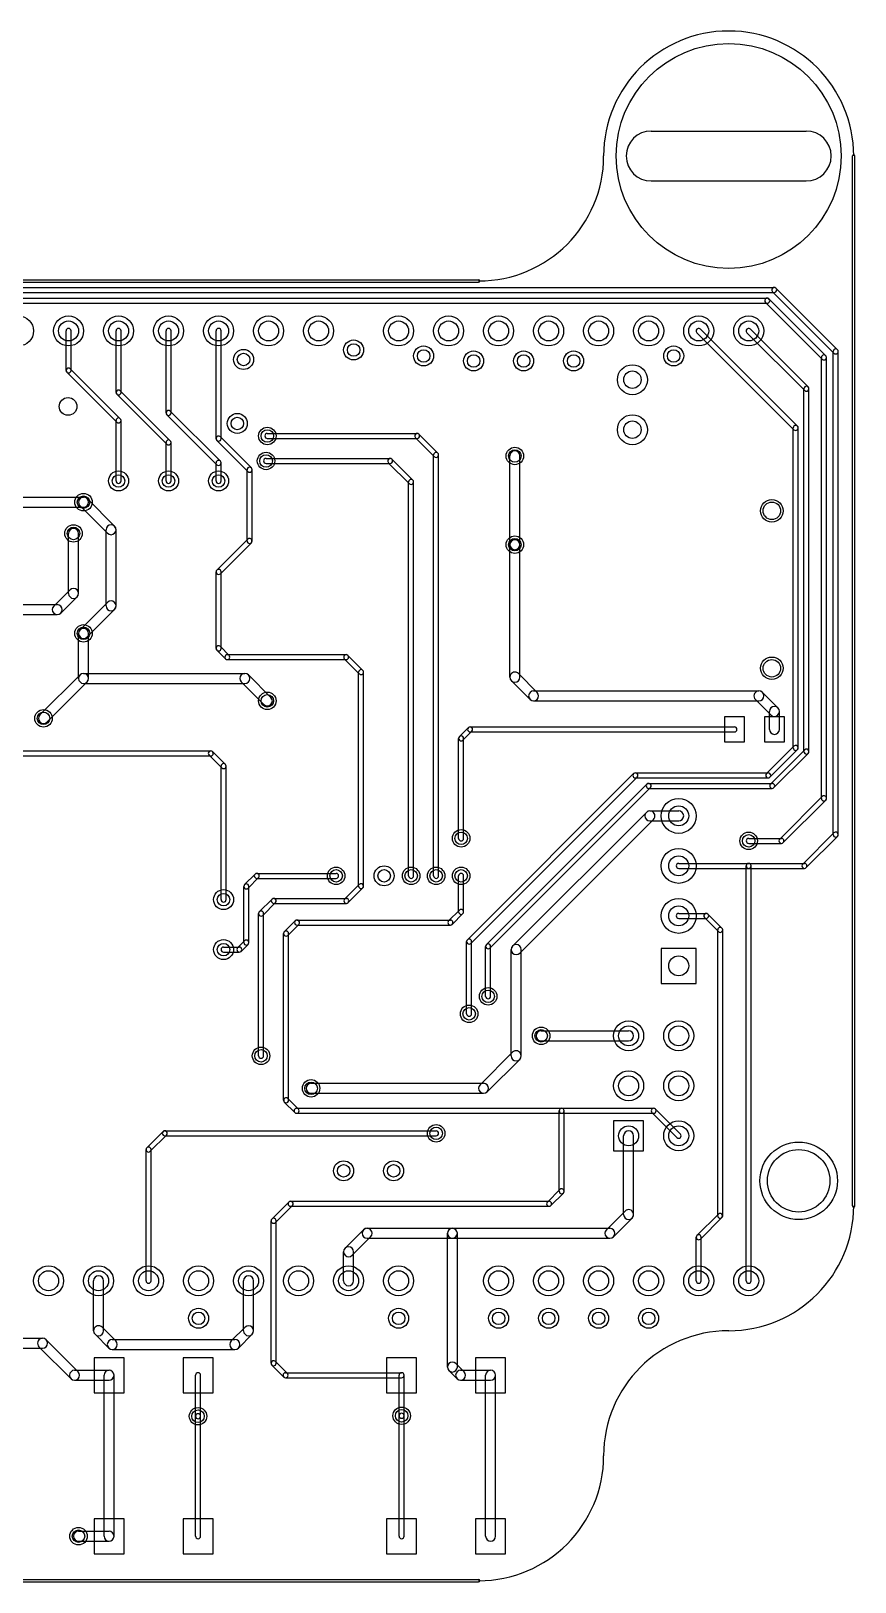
# Model space of a CAD drawing. Extents: x 25 to 127, y -114 to -36.
# Drawn here: x 85.2 to 127.1, y -114.4 to -35.6 of the extents above; entities that cross this region are included whole.
import ezdxf

# ---------------------------------------------------------------- set-up
doc = ezdxf.new("R2010")
doc.units = 0
doc.header["$MEASUREMENT"] = 0
doc.layers.add('BLACK', color=250, linetype='CONTINUOUS')
doc.layers.add('WHITE', color=7, linetype='CONTINUOUS')

msp = doc.modelspace()

# ---------------------------------------------------------------- linework, layer by layer
at = {"layer": 'BLACK'}
for p, q in [((126.937, -95.25), (126.937, -41.91)), ((127.064, -95.25), (127.064, -41.91)), ((69.596, -48.1965), (107.95, -48.1965)), ((69.596, -48.3235), (107.95, -48.3235)), ((79.0448, -48.5902), (122.961, -48.5902)), ((79.0448, -48.8442), (122.961, -48.8442)), ((125.996, -51.9312), (122.872, -48.807)), ((126.175, -51.7516), (123.051, -48.6274)), ((81.0387, -49.1363), (122.606, -49.1363)), ((81.0387, -49.3903), (122.606, -49.3903)), ((125.399, -52.236), (122.516, -49.3531)), ((125.579, -52.0564), (122.696, -49.1735)), ((86.995, -52.8066), (86.995, -50.8)), ((87.249, -52.8066), (87.249, -50.8)), ((89.535, -53.9242), (89.535, -50.8)), ((89.789, -53.9242), (89.789, -50.8)), ((92.075, -54.9656), (92.075, -50.8)), ((92.329, -54.9656), (92.329, -50.8)), ((94.615, -56.2737), (94.615, -50.8)), ((94.869, -56.2737), (94.869, -50.8)), ((123.964, -55.8174), (119.036, -50.8898)), ((124.143, -55.6378), (119.216, -50.7102)), ((124.51, -53.8235), (121.576, -50.8898)), ((124.69, -53.6439), (121.756, -50.7102)), ((125.959, -76.3905), (125.959, -51.8414)), ((126.213, -76.3905), (126.213, -51.8414)), ((89.7518, -55.2568), (87.2118, -52.7168)), ((125.362, -74.549), (125.362, -52.1462)), ((125.616, -74.549), (125.616, -52.1462)), ((89.5722, -55.4364), (87.0322, -52.8964)), ((92.1122, -56.554), (89.5722, -54.014)), ((92.2918, -56.3744), (89.7518, -53.8344)), ((124.473, -72.1741), (124.473, -53.7337)), ((124.727, -72.1741), (124.727, -53.7337)), ((94.6522, -57.5954), (92.1122, -55.0554)), ((94.8318, -57.4158), (92.2918, -54.8758)), ((89.535, -58.42), (89.535, -55.3466)), ((89.789, -58.42), (89.789, -55.3466)), ((123.927, -71.9836), (123.927, -55.7276)), ((124.181, -71.9836), (124.181, -55.7276)), ((92.075, -58.42), (92.075, -56.4642)), ((92.329, -58.42), (92.329, -56.4642)), ((96.227, -57.9383), (94.6522, -56.3635)), ((96.4066, -57.7587), (94.8318, -56.1839)), ((97.2185, -56.007), (104.826, -56.007)), ((97.2185, -56.261), (104.826, -56.261)), ((105.701, -57.189), (104.736, -56.2238)), ((105.881, -57.0094), (104.916, -56.0442)), ((94.615, -58.42), (94.615, -57.5056)), ((94.869, -58.42), (94.869, -57.5056)), ((97.155, -57.277), (103.454, -57.277)), ((104.431, -58.5606), (103.364, -57.4938)), ((104.611, -58.381), (103.544, -57.3142)), ((105.664, -78.486), (105.664, -57.0992)), ((105.918, -78.486), (105.918, -57.0992)), ((109.538, -61.6585), (109.538, -57.15)), ((110.046, -61.6585), (110.046, -57.15)), ((96.1898, -61.468), (96.1898, -57.8485)), ((96.4438, -61.468), (96.4438, -57.8485)), ((97.155, -57.531), (103.454, -57.531)), ((104.394, -78.486), (104.394, -58.4708)), ((104.648, -78.486), (104.648, -58.4708)), ((83.5025, -59.2455), (87.884, -59.2455)), ((83.5025, -59.7535), (87.884, -59.7535)), ((89.1014, -61.0761), (87.7044, -59.6791)), ((89.4606, -60.7169), (88.0636, -59.3199)), ((87.122, -64.135), (87.122, -61.087)), ((87.63, -64.135), (87.63, -61.087)), ((89.027, -64.77), (89.027, -60.8965)), ((89.535, -64.77), (89.535, -60.8965)), ((94.6522, -62.953), (96.227, -61.3782)), ((94.8318, -63.1326), (96.4066, -61.5578)), ((109.538, -68.3895), (109.538, -61.6585)), ((110.046, -68.3895), (110.046, -61.6585)), ((94.615, -66.929), (94.615, -63.0428)), ((94.869, -66.929), (94.869, -63.0428)), ((87.1964, -63.9554), (86.3709, -64.7809)), ((87.5556, -64.3146), (86.7301, -65.1401)), ((89.1014, -64.5904), (87.7044, -65.9874)), ((83.3755, -64.7065), (86.5505, -64.7065)), ((83.3755, -65.2145), (86.5505, -65.2145)), ((89.4606, -64.9496), (88.0636, -66.3466)), ((87.63, -68.453), (87.63, -66.167)), ((88.138, -68.453), (88.138, -66.167)), ((95.2763, -67.2837), (94.8318, -66.8392)), ((95.0967, -67.4633), (94.6522, -67.0188)), ((95.1865, -67.2465), (101.219, -67.2465)), ((95.1865, -67.5005), (101.219, -67.5005)), ((101.891, -68.2253), (101.129, -67.4633)), ((102.071, -68.0457), (101.309, -67.2837)), ((87.7044, -68.2734), (85.6724, -70.3054)), ((87.884, -68.199), (96.0755, -68.199)), ((96.2551, -68.2734), (97.3981, -69.4164)), ((101.854, -79.0067), (101.854, -68.1355)), ((102.108, -79.0067), (102.108, -68.1355)), ((110.924, -69.1624), (109.971, -68.2099)), ((88.0636, -68.6326), (86.0316, -70.6646)), ((87.884, -68.707), (96.0755, -68.707)), ((95.8959, -68.6326), (97.0389, -69.7756)), ((110.564, -69.5216), (109.612, -68.5691)), ((110.744, -69.088), (122.187, -69.088)), ((123.154, -69.9498), (122.366, -69.1624)), ((110.744, -69.596), (122.187, -69.596)), ((122.794, -70.309), (122.007, -69.5216)), ((122.72, -71.0438), (122.72, -70.1294)), ((123.228, -71.0438), (123.228, -70.1294)), ((107.518, -70.9168), (120.942, -70.9168)), ((121.45, -70.4088), (120.434, -70.4088)), ((120.434, -70.4088), (120.434, -71.6788)), ((121.45, -71.6788), (121.45, -70.4088)), ((123.482, -70.4088), (122.466, -70.4088)), ((122.466, -70.4088), (122.466, -71.6788)), ((123.482, -71.6788), (123.482, -70.4088)), ((106.934, -76.581), (106.934, -71.501)), ((107.428, -70.954), (106.971, -71.4112)), ((107.608, -71.1336), (107.151, -71.5908)), ((107.188, -76.581), (107.188, -71.501)), ((107.518, -71.1708), (120.942, -71.1708)), ((120.434, -71.6788), (121.45, -71.6788)), ((122.466, -71.6788), (123.482, -71.6788)), ((81.026, -72.136), (94.3483, -72.136)), ((81.026, -72.39), (94.3483, -72.39)), ((94.2585, -72.3528), (94.9062, -73.0005)), ((94.4381, -72.1732), (95.0858, -72.8209)), ((122.567, -73.2908), (123.964, -71.8938)), ((122.746, -73.4704), (124.143, -72.0734)), ((122.77, -73.8242), (124.51, -72.0843)), ((122.95, -74.0038), (124.69, -72.2639)), ((94.869, -79.6925), (94.869, -72.9107)), ((95.123, -79.6925), (95.123, -72.9107)), ((115.913, -73.2536), (122.657, -73.2536)), ((115.823, -73.2908), (107.378, -81.7363)), ((116.003, -73.4704), (107.557, -81.9159)), ((108.343, -81.9776), (116.496, -73.8242)), ((108.522, -82.1572), (116.676, -74.0038)), ((115.913, -73.5076), (122.657, -73.5076)), ((116.586, -73.787), (122.86, -73.787)), ((116.586, -74.041), (122.86, -74.041)), ((123.24, -76.6182), (125.399, -74.4592)), ((123.42, -76.7978), (125.579, -74.6388)), ((109.675, -82.0529), (116.47, -75.2584)), ((110.035, -82.4121), (116.829, -75.6176)), ((116.65, -75.184), (118.11, -75.184)), ((116.65, -75.692), (118.11, -75.692)), ((124.408, -77.8882), (125.996, -76.3007)), ((121.666, -76.581), (123.33, -76.581)), ((121.666, -76.835), (123.33, -76.835)), ((124.588, -78.0678), (126.175, -76.4803)), ((118.11, -77.851), (121.666, -77.851)), ((121.539, -99.06), (121.539, -77.978)), ((121.666, -77.851), (124.498, -77.851)), ((121.793, -99.06), (121.793, -77.978)), ((96.5953, -78.3962), (96.0619, -78.9296)), ((96.7749, -78.5758), (96.2415, -79.1092)), ((96.6851, -78.359), (100.711, -78.359)), ((96.6851, -78.613), (100.711, -78.613)), ((106.934, -80.3148), (106.934, -78.486)), ((107.188, -80.3148), (107.188, -78.486)), ((118.11, -78.105), (121.666, -78.105)), ((121.666, -78.105), (124.498, -78.105)), ((96.0247, -81.8769), (96.0247, -79.0194)), ((96.2787, -81.8769), (96.2787, -79.0194)), ((101.142, -79.6662), (101.891, -78.9169)), ((101.322, -79.8458), (102.071, -79.0965)), ((96.8112, -80.3139), (97.4589, -79.6662)), ((96.9908, -80.4935), (97.6385, -79.8458)), ((97.5487, -79.629), (101.232, -79.629)), ((97.5487, -79.883), (101.232, -79.883)), ((106.971, -80.225), (106.425, -80.7711)), ((96.774, -87.63), (96.774, -80.4037)), ((97.028, -87.63), (97.028, -80.4037)), ((98.0812, -81.3299), (98.64, -80.7711)), ((98.2608, -81.5095), (98.8196, -80.9507)), ((98.7298, -80.7339), (106.515, -80.7339)), ((98.7298, -80.9879), (106.515, -80.9879)), ((107.151, -80.4046), (106.605, -80.9507)), ((118.11, -80.391), (119.507, -80.391)), ((118.11, -80.645), (119.507, -80.645)), ((120.128, -81.319), (119.417, -80.6078)), ((120.308, -81.1394), (119.597, -80.4282)), ((96.0619, -81.7871), (95.7063, -82.1427)), ((98.044, -89.8906), (98.044, -81.4197)), ((98.298, -89.8906), (98.298, -81.4197)), ((107.34, -85.4964), (107.34, -81.8261)), ((107.594, -85.4964), (107.594, -81.8261)), ((120.091, -95.758), (120.091, -81.2292)), ((120.345, -95.758), (120.345, -81.2292)), ((94.996, -82.1055), (95.7961, -82.1055)), ((94.996, -82.3595), (95.7961, -82.3595)), ((96.2415, -81.9667), (95.8859, -82.3223)), ((108.306, -84.6074), (108.306, -82.0674)), ((108.56, -84.6074), (108.56, -82.0674)), ((109.601, -87.63), (109.601, -82.2325)), ((110.109, -87.63), (110.109, -82.2325)), ((118.999, -82.169), (117.221, -82.169)), ((117.221, -82.169), (117.221, -83.947)), ((118.999, -83.947), (118.999, -82.169)), ((117.221, -83.947), (118.999, -83.947)), ((111.125, -86.36), (115.57, -86.36)), ((108.024, -89.1014), (109.675, -87.4504)), ((111.125, -86.868), (115.57, -86.868)), ((108.384, -89.4606), (110.035, -87.8096)), ((99.441, -89.027), (108.204, -89.027)), ((98.7942, -90.3342), (98.2608, -89.8008)), ((99.441, -89.535), (108.204, -89.535)), ((98.6146, -90.5138), (98.0812, -89.9804)), ((98.7044, -90.297), (112.166, -90.297)), ((98.7044, -90.551), (112.166, -90.551)), ((112.039, -94.5134), (112.039, -90.424)), ((112.166, -90.297), (116.84, -90.297)), ((112.166, -90.551), (116.84, -90.551)), ((112.293, -94.5134), (112.293, -90.424)), ((116.75, -90.5138), (118.02, -91.7838)), ((116.93, -90.3342), (118.2, -91.6042)), ((116.332, -90.932), (114.808, -90.932)), ((114.808, -90.932), (114.808, -92.456)), ((116.332, -92.456), (116.332, -90.932)), ((91.9217, -91.4772), (91.0962, -92.3027)), ((92.1013, -91.6568), (91.2758, -92.4823)), ((92.0115, -91.44), (105.791, -91.44)), ((92.0115, -91.694), (105.791, -91.694)), ((115.316, -95.6945), (115.316, -91.694)), ((115.824, -95.6945), (115.824, -91.694)), ((91.059, -99.06), (91.059, -92.3925)), ((91.313, -99.06), (91.313, -92.3925)), ((114.808, -92.456), (116.332, -92.456)), ((111.442, -95.0586), (112.077, -94.4236)), ((97.4462, -95.9222), (98.3098, -95.0586)), ((97.6258, -96.1018), (98.4894, -95.2382)), ((98.3996, -95.0214), (111.531, -95.0214)), ((98.3996, -95.2754), (111.531, -95.2754)), ((111.621, -95.2382), (112.256, -94.6032)), ((97.409, -103.251), (97.409, -96.012)), ((97.663, -103.251), (97.663, -96.012)), ((114.438, -96.4674), (115.39, -95.5149)), ((114.797, -96.8266), (115.75, -95.8741)), ((119.036, -96.7604), (120.128, -95.6682)), ((119.216, -96.94), (120.308, -95.8478)), ((102.106, -96.4674), (101.166, -97.4072)), ((102.465, -96.8266), (101.526, -97.7664)), ((102.286, -96.393), (106.617, -96.393)), ((102.286, -96.901), (106.617, -96.901)), ((106.363, -103.442), (106.363, -96.647)), ((106.617, -96.393), (114.618, -96.393)), ((106.617, -96.901), (114.618, -96.901)), ((106.871, -103.442), (106.871, -96.647)), ((118.999, -99.06), (118.999, -96.8502)), ((119.253, -99.06), (119.253, -96.8502)), ((101.092, -99.06), (101.092, -97.5868)), ((101.6, -99.06), (101.6, -97.5868)), ((88.392, -101.6), (88.392, -99.06)), ((88.9, -101.6), (88.9, -99.06)), ((96.012, -101.6), (96.012, -99.06)), ((96.52, -101.6), (96.52, -99.06)), ((89.5241, -102.119), (88.8256, -101.42)), ((96.0864, -101.42), (95.3879, -102.119)), ((83.185, -101.981), (85.8012, -101.981)), ((87.2472, -104.04), (85.6216, -102.415)), ((87.6064, -103.681), (85.9808, -102.055)), ((89.1649, -102.478), (88.4664, -101.78)), ((89.3445, -102.045), (95.5675, -102.045)), ((96.4456, -101.78), (95.7471, -102.478)), ((83.185, -102.489), (85.8012, -102.489)), ((89.9414, -102.972), (88.4174, -102.972)), ((88.4174, -102.972), (88.4174, -104.75)), ((89.3445, -102.553), (95.5675, -102.553)), ((89.9414, -104.75), (89.9414, -102.972)), ((94.4626, -102.972), (92.9386, -102.972)), ((92.9386, -102.972), (92.9386, -104.75)), ((94.4626, -104.75), (94.4626, -102.972)), ((98.2354, -103.771), (97.6258, -103.161)), ((104.8, -102.972), (103.276, -102.972)), ((103.276, -102.972), (103.276, -104.75)), ((104.8, -104.75), (104.8, -102.972)), ((109.322, -102.972), (107.798, -102.972)), ((107.798, -102.972), (107.798, -104.75)), ((109.322, -104.75), (109.322, -102.972)), ((87.4268, -103.607), (89.1794, -103.607)), ((88.9254, -112.039), (88.9254, -103.861)), ((89.4334, -112.039), (89.4334, -103.861)), ((93.5736, -105.943), (93.5736, -103.861)), ((93.8276, -105.943), (93.8276, -103.861)), ((98.0558, -103.95), (97.4462, -103.341)), ((98.1456, -103.734), (104.038, -103.734)), ((98.1456, -103.988), (104.038, -103.988)), ((103.911, -105.918), (103.911, -103.861)), ((104.165, -105.918), (104.165, -103.861)), ((106.437, -103.621), (106.856, -104.04)), ((106.796, -103.262), (107.215, -103.681)), ((107.036, -103.607), (108.56, -103.607)), ((108.306, -112.039), (108.306, -103.861)), ((108.814, -112.039), (108.814, -103.861)), ((87.4268, -104.115), (89.1794, -104.115)), ((88.4174, -104.75), (89.9414, -104.75)), ((92.9386, -104.75), (94.4626, -104.75)), ((103.276, -104.75), (104.8, -104.75)), ((107.036, -104.115), (108.56, -104.115)), ((107.798, -104.75), (109.322, -104.75)), ((93.5736, -112.039), (93.5736, -105.943)), ((93.8276, -112.039), (93.8276, -105.943)), ((103.911, -112.039), (103.911, -105.918)), ((104.165, -112.039), (104.165, -105.918)), ((87.63, -111.785), (89.1794, -111.785)), ((89.9414, -111.15), (88.4174, -111.15)), ((88.4174, -111.15), (88.4174, -112.928)), ((89.9414, -112.928), (89.9414, -111.15)), ((94.4626, -111.15), (92.9386, -111.15)), ((92.9386, -111.15), (92.9386, -112.928)), ((94.4626, -112.928), (94.4626, -111.15)), ((104.8, -111.15), (103.276, -111.15)), ((103.276, -111.15), (103.276, -112.928)), ((104.8, -112.928), (104.8, -111.15)), ((109.322, -111.15), (107.798, -111.15)), ((107.798, -111.15), (107.798, -112.928)), ((109.322, -112.928), (109.322, -111.15)), ((87.63, -112.293), (89.1794, -112.293)), ((88.4174, -112.928), (89.9414, -112.928)), ((92.9386, -112.928), (94.4626, -112.928)), ((103.276, -112.928), (104.8, -112.928)), ((107.798, -112.928), (109.322, -112.928)), ((44.45, -114.237), (107.95, -114.237)), ((44.45, -114.364), (107.95, -114.364))]:
    msp.add_line(p, q, dxfattribs=at)
for centre, radius in [((120.65, -41.91), 5.715), ((84.582, -50.8), 0.762), ((87.122, -50.8), 0.762), ((89.662, -50.8), 0.762), ((92.202, -50.8), 0.762), ((94.742, -50.8), 0.762), ((97.282, -50.8), 0.762), ((99.822, -50.8), 0.762), ((103.886, -50.8), 0.762), ((106.426, -50.8), 0.762), ((108.966, -50.8), 0.762), ((111.506, -50.8), 0.762), ((114.046, -50.8), 0.762), ((116.586, -50.8), 0.762), ((119.126, -50.8), 0.762), ((121.666, -50.8), 0.762), ((96.012, -52.2478), 0.508), ((101.6, -51.7652), 0.508), ((105.156, -52.07), 0.508), ((107.696, -52.324), 0.508), ((110.236, -52.324), 0.508), ((112.776, -52.324), 0.508), ((117.856, -52.07), 0.508), ((115.761, -53.2765), 0.762), ((87.098, -54.636), 0.45), ((95.6945, -55.499), 0.508), ((115.761, -55.8165), 0.762), ((97.2185, -56.134), 0.4445), ((109.792, -57.15), 0.4445), ((97.155, -57.404), 0.4445), ((89.662, -58.42), 0.508), ((92.202, -58.42), 0.508), ((94.742, -58.42), 0.508), ((87.884, -59.4995), 0.4445), ((122.844, -59.938), 0.5715), ((87.376, -61.087), 0.4445), ((109.792, -61.6585), 0.4445), ((87.884, -66.167), 0.4445), ((122.844, -67.938), 0.5715), ((97.2185, -69.596), 0.4445), ((85.852, -70.485), 0.4445), ((118.11, -75.438), 0.889), ((107.061, -76.581), 0.4445), ((121.666, -76.708), 0.4445), ((118.11, -77.978), 0.889), ((103.149, -78.486), 0.508), ((100.711, -78.486), 0.4445), ((104.521, -78.486), 0.4445), ((105.791, -78.486), 0.4445), ((107.061, -78.486), 0.4445), ((94.996, -79.6925), 0.508), ((118.11, -80.518), 0.889), ((94.996, -82.2325), 0.508), ((108.433, -84.6074), 0.4445), ((107.467, -85.4964), 0.4445), ((115.57, -86.614), 0.762), ((118.11, -86.614), 0.762), ((111.125, -86.614), 0.4445), ((96.901, -87.63), 0.4445), ((99.441, -89.281), 0.4445), ((115.57, -89.154), 0.762), ((118.11, -89.154), 0.762), ((105.791, -91.567), 0.4445), ((118.11, -91.694), 0.762), ((124.206, -93.98), 1.9685), ((101.092, -93.472), 0.508), ((103.632, -93.472), 0.508), ((86.106, -99.06), 0.762), ((88.646, -99.06), 0.762), ((91.186, -99.06), 0.762), ((93.726, -99.06), 0.762), ((96.266, -99.06), 0.762), ((98.806, -99.06), 0.762), ((101.346, -99.06), 0.762), ((103.886, -99.06), 0.762), ((108.966, -99.06), 0.762), ((111.506, -99.06), 0.762), ((114.046, -99.06), 0.762), ((116.586, -99.06), 0.762), ((119.126, -99.06), 0.762), ((121.666, -99.06), 0.762), ((93.726, -100.965), 0.508), ((103.886, -100.965), 0.508), ((108.966, -100.965), 0.508), ((111.506, -100.965), 0.508), ((114.046, -100.965), 0.508), ((116.586, -100.965), 0.508), ((93.7006, -105.943), 0.4445), ((104.038, -105.918), 0.4445), ((87.63, -112.039), 0.4445)]:
    msp.add_circle(centre, radius, dxfattribs=at)
for centre, radius, start, end in [((120.65, -41.91), 6.35, 90, 180), ((120.65, -41.91), 6.35, 0, 90), ((107.95, -41.91), 6.35, -90, 0), ((127, -41.91), 0.0635, 360, 540), ((107.95, -48.26), 0.0635, 270, 450), ((122.961, -48.7172), 0.127, 405, 585), ((122.961, -48.7172), 0.127, 270, 450), ((122.606, -49.2633), 0.127, 405, 585), ((122.606, -49.2633), 0.127, 270, 450), ((87.122, -50.8), 0.127, 360, 540), ((89.662, -50.8), 0.127, 360, 540), ((92.202, -50.8), 0.127, 360, 540), ((94.742, -50.8), 0.127, 360, 540), ((119.126, -50.8), 0.127, 405, 585), ((121.666, -50.8), 0.127, 405, 585), ((126.086, -51.8414), 0.127, 360, 540), ((126.086, -51.8414), 0.127, 225, 405), ((87.122, -52.8066), 0.127, 405, 585), ((125.489, -52.1462), 0.127, 360, 540), ((125.489, -52.1462), 0.127, 225, 405), ((87.122, -52.8066), 0.127, 180, 360), ((89.662, -53.9242), 0.127, 405, 585), ((89.662, -53.9242), 0.127, 180, 360), ((124.6, -53.7337), 0.127, 360, 540), ((124.6, -53.7337), 0.127, 225, 405), ((92.202, -54.9656), 0.127, 405, 585), ((92.202, -54.9656), 0.127, 180, 360), ((89.662, -55.3466), 0.127, 360, 540), ((89.662, -55.3466), 0.127, 225, 405), ((124.054, -55.7276), 0.127, 360, 540), ((124.054, -55.7276), 0.127, 225, 405), ((92.202, -56.4642), 0.127, 360, 540), ((92.202, -56.4642), 0.127, 225, 405), ((94.742, -56.2737), 0.127, 405, 585), ((94.742, -56.2737), 0.127, 180, 360), ((97.2185, -56.134), 0.127, 90, 270), ((104.826, -56.134), 0.127, 405, 585), ((104.826, -56.134), 0.127, 270, 450), ((94.742, -57.5056), 0.127, 360, 540), ((94.742, -57.5056), 0.127, 225, 405), ((97.155, -57.404), 0.127, 90, 270), ((103.454, -57.404), 0.127, 405, 585), ((103.454, -57.404), 0.127, 270, 450), ((105.791, -57.0992), 0.127, 360, 540), ((105.791, -57.0992), 0.127, 225, 405), ((109.792, -57.15), 0.254, 360, 540), ((96.3168, -57.8485), 0.127, 360, 540), ((96.3168, -57.8485), 0.127, 225, 405), ((89.662, -58.42), 0.127, 180, 360), ((92.202, -58.42), 0.127, 180, 360), ((94.742, -58.42), 0.127, 180, 360), ((104.521, -58.4708), 0.127, 360, 540), ((104.521, -58.4708), 0.127, 225, 405), ((87.884, -59.4995), 0.254, 405, 585), ((87.884, -59.4995), 0.254, 270, 450), ((89.281, -60.8965), 0.254, 360, 540), ((87.376, -61.087), 0.254, 360, 540), ((89.281, -60.8965), 0.254, 225, 405), ((96.3168, -61.468), 0.127, 315, 495), ((109.792, -61.6585), 0.254, 360, 540), ((96.3168, -61.468), 0.127, 180, 360), ((109.792, -61.6585), 0.254, 180, 360), ((94.742, -63.0428), 0.127, 360, 540), ((94.742, -63.0428), 0.127, 135, 315), ((87.376, -64.135), 0.254, 180, 360), ((87.376, -64.135), 0.254, -45, 135), ((89.281, -64.77), 0.254, -45, 135), ((86.5505, -64.9605), 0.254, 135, 315), ((86.5505, -64.9605), 0.254, 270, 450), ((89.281, -64.77), 0.254, 180, 360), ((87.884, -66.167), 0.254, 360, 540), ((87.884, -66.167), 0.254, 135, 315), ((94.742, -66.929), 0.127, 405, 585), ((94.742, -66.929), 0.127, 180, 360), ((95.1865, -67.3735), 0.127, 90, 270), ((95.1865, -67.3735), 0.127, 225, 405), ((101.219, -67.3735), 0.127, 405, 585), ((101.219, -67.3735), 0.127, 270, 450), ((87.884, -68.453), 0.254, 90, 270), ((87.884, -68.453), 0.254, 180, 360), ((87.884, -68.453), 0.254, -45, 135), ((96.0755, -68.453), 0.254, 45, 225), ((96.0755, -68.453), 0.254, 270, 450), ((101.981, -68.1355), 0.127, 360, 540), ((101.981, -68.1355), 0.127, 225, 405), ((109.792, -68.3895), 0.254, 405, 585), ((109.792, -68.3895), 0.254, 180, 360), ((110.744, -69.342), 0.254, 90, 270), ((110.744, -69.342), 0.254, 225, 405), ((122.187, -69.342), 0.254, 405, 585), ((122.187, -69.342), 0.254, 270, 450), ((97.2185, -69.596), 0.254, 225, 405), ((122.974, -70.1294), 0.254, 360, 540), ((122.974, -70.1294), 0.254, 225, 405), ((85.852, -70.485), 0.254, 135, 315), ((107.518, -71.0438), 0.127, 90, 270), ((107.518, -71.0438), 0.127, -45, 135), ((120.942, -71.0438), 0.127, 270, 450), ((107.061, -71.501), 0.127, 360, 540), ((107.061, -71.501), 0.127, 135, 315), ((122.974, -71.0438), 0.254, 180, 360), ((94.3483, -72.263), 0.127, 45, 225), ((94.3483, -72.263), 0.127, 270, 450), ((124.054, -71.9836), 0.127, 180, 360), ((124.054, -71.9836), 0.127, 315, 495), ((124.6, -72.1741), 0.127, 180, 360), ((124.6, -72.1741), 0.127, 315, 495), ((94.996, -72.9107), 0.127, 360, 540), ((94.996, -72.9107), 0.127, 225, 405), ((115.913, -73.3806), 0.127, 90, 270), ((115.913, -73.3806), 0.127, -45, 135), ((122.657, -73.3806), 0.127, 270, 450), ((116.586, -73.914), 0.127, 90, 270), ((116.586, -73.914), 0.127, 315, 495), ((122.657, -73.3806), 0.127, 135, 315), ((122.86, -73.914), 0.127, 135, 315), ((122.86, -73.914), 0.127, 270, 450), ((125.489, -74.549), 0.127, 180, 360), ((125.489, -74.549), 0.127, 315, 495), ((116.65, -75.438), 0.254, 90, 270), ((116.65, -75.438), 0.254, 315, 495), ((118.11, -75.438), 0.254, 270, 450), ((126.086, -76.3905), 0.127, 180, 360), ((126.086, -76.3905), 0.127, 315, 495), ((107.061, -76.581), 0.127, 180, 360), ((121.666, -76.708), 0.127, 90, 270), ((123.33, -76.708), 0.127, 135, 315), ((123.33, -76.708), 0.127, 270, 450), ((118.11, -77.978), 0.127, 90, 270), ((121.666, -77.978), 0.127, 360, 540), ((121.666, -77.978), 0.127, 90, 270), ((121.666, -77.978), 0.127, 270, 450), ((124.498, -77.978), 0.127, 135, 315), ((124.498, -77.978), 0.127, 270, 450), ((96.6851, -78.486), 0.127, 90, 270), ((96.6851, -78.486), 0.127, -45, 135), ((100.711, -78.486), 0.127, 270, 450), ((104.521, -78.486), 0.127, 180, 360), ((105.791, -78.486), 0.127, 180, 360), ((107.061, -78.486), 0.127, 360, 540), ((96.1517, -79.0194), 0.127, 360, 540), ((96.1517, -79.0194), 0.127, 135, 315), ((101.981, -79.0067), 0.127, 180, 360), ((101.981, -79.0067), 0.127, 315, 495), ((94.996, -79.6925), 0.127, 180, 360), ((96.901, -80.4037), 0.127, 360, 540), ((96.901, -80.4037), 0.127, 135, 315), ((97.5487, -79.756), 0.127, 90, 270), ((97.5487, -79.756), 0.127, 315, 495), ((101.232, -79.756), 0.127, 135, 315), ((101.232, -79.756), 0.127, 270, 450), ((107.061, -80.3148), 0.127, 180, 360), ((107.061, -80.3148), 0.127, -45, 135), ((98.7298, -80.8609), 0.127, 90, 270), ((98.7298, -80.8609), 0.127, 315, 495), ((106.515, -80.8609), 0.127, 135, 315), ((106.515, -80.8609), 0.127, 270, 450), ((118.11, -80.518), 0.127, 90, 270), ((119.507, -80.518), 0.127, 405, 585), ((119.507, -80.518), 0.127, 270, 450), ((120.218, -81.2292), 0.127, 360, 540), ((120.218, -81.2292), 0.127, 225, 405), ((96.1517, -81.8769), 0.127, 180, 360), ((96.1517, -81.8769), 0.127, -45, 135), ((98.171, -81.4197), 0.127, 360, 540), ((98.171, -81.4197), 0.127, 135, 315), ((107.467, -81.8261), 0.127, 360, 540), ((107.467, -81.8261), 0.127, 135, 315), ((108.433, -82.0674), 0.127, 360, 540), ((94.996, -82.2325), 0.127, 90, 270), ((95.7961, -82.2325), 0.127, 135, 315), ((95.7961, -82.2325), 0.127, 270, 450), ((108.433, -82.0674), 0.127, 135, 315), ((109.855, -82.2325), 0.254, 360, 540), ((109.855, -82.2325), 0.254, 135, 315), ((108.433, -84.6074), 0.127, 180, 360), ((107.467, -85.4964), 0.127, 180, 360), ((111.125, -86.614), 0.254, 90, 270), ((115.57, -86.614), 0.254, 270, 450), ((109.855, -87.63), 0.254, 315, 495), ((96.901, -87.63), 0.127, 180, 360), ((109.855, -87.63), 0.254, 180, 360), ((99.441, -89.281), 0.254, 90, 270), ((108.204, -89.281), 0.254, 270, 450), ((98.171, -89.8906), 0.127, 405, 585), ((108.204, -89.281), 0.254, 135, 315), ((98.171, -89.8906), 0.127, 180, 360), ((98.7044, -90.424), 0.127, 90, 270), ((98.7044, -90.424), 0.127, 225, 405), ((112.166, -90.424), 0.127, 360, 540), ((112.166, -90.424), 0.127, 90, 270), ((112.166, -90.424), 0.127, 270, 450), ((116.84, -90.424), 0.127, 45, 225), ((116.84, -90.424), 0.127, 270, 450), ((92.0115, -91.567), 0.127, 90, 270), ((92.0115, -91.567), 0.127, -45, 135), ((105.791, -91.567), 0.127, 270, 450), ((115.57, -91.694), 0.254, 360, 540), ((118.11, -91.694), 0.127, 225, 405), ((91.186, -92.3925), 0.127, 360, 540), ((91.186, -92.3925), 0.127, 135, 315), ((112.166, -94.5134), 0.127, 180, 360), ((112.166, -94.5134), 0.127, 315, 495), ((98.3996, -95.1484), 0.127, 90, 270), ((98.3996, -95.1484), 0.127, 315, 495), ((111.531, -95.1484), 0.127, 135, 315), ((111.531, -95.1484), 0.127, 270, 450), ((120.65, -95.25), 6.35, -90, 0), ((127, -95.25), 0.0635, 180, 360), ((97.536, -96.012), 0.127, 360, 540), ((97.536, -96.012), 0.127, 135, 315), ((115.57, -95.6945), 0.254, 180, 360), ((115.57, -95.6945), 0.254, 315, 495), ((120.218, -95.758), 0.127, 180, 360), ((120.218, -95.758), 0.127, 315, 495), ((102.286, -96.647), 0.254, 90, 270), ((102.286, -96.647), 0.254, -45, 135), ((106.617, -96.647), 0.254, 360, 540), ((106.617, -96.647), 0.254, 90, 270), ((106.617, -96.647), 0.254, 270, 450), ((114.618, -96.647), 0.254, 135, 315), ((114.618, -96.647), 0.254, 270, 450), ((119.126, -96.8502), 0.127, 360, 540), ((119.126, -96.8502), 0.127, 135, 315), ((101.346, -97.5868), 0.254, 360, 540), ((101.346, -97.5868), 0.254, 135, 315), ((88.646, -99.06), 0.254, 360, 540), ((91.186, -99.06), 0.127, 180, 360), ((96.266, -99.06), 0.254, 360, 540), ((101.346, -99.06), 0.254, 180, 360), ((119.126, -99.06), 0.127, 180, 360), ((121.666, -99.06), 0.127, 180, 360), ((88.646, -101.6), 0.254, 405, 585), ((88.646, -101.6), 0.254, 180, 360), ((96.266, -101.6), 0.254, 180, 360), ((96.266, -101.6), 0.254, -45, 135), ((120.65, -107.95), 6.35, 90, 180), ((85.8012, -102.235), 0.254, 405, 585), ((85.8012, -102.235), 0.254, 270, 450), ((89.3445, -102.299), 0.254, 90, 270), ((89.3445, -102.299), 0.254, 225, 405), ((95.5675, -102.299), 0.254, 135, 315), ((95.5675, -102.299), 0.254, 270, 450), ((97.536, -103.251), 0.127, 405, 585), ((106.617, -103.442), 0.254, 45, 225), ((87.4268, -103.861), 0.254, 90, 270), ((87.4268, -103.861), 0.254, 225, 405), ((89.1794, -103.861), 0.254, 360, 540), ((89.1794, -103.861), 0.254, 270, 450), ((93.7006, -103.861), 0.127, 360, 540), ((97.536, -103.251), 0.127, 180, 360), ((98.1456, -103.861), 0.127, 90, 270), ((98.1456, -103.861), 0.127, 225, 405), ((104.038, -103.861), 0.127, 360, 540), ((104.038, -103.861), 0.127, 270, 450), ((106.617, -103.442), 0.254, 180, 360), ((107.036, -103.861), 0.254, 90, 270), ((107.036, -103.861), 0.254, 225, 405), ((108.56, -103.861), 0.254, 360, 540), ((108.56, -103.861), 0.254, 270, 450), ((93.7006, -105.943), 0.127, 360, 540), ((93.7006, -105.943), 0.127, 180, 360), ((104.038, -105.918), 0.127, 360, 540), ((104.038, -105.918), 0.127, 180, 360), ((107.95, -107.95), 6.35, -90, 0), ((87.63, -112.039), 0.254, 90, 270), ((89.1794, -112.039), 0.254, 270, 450), ((89.1794, -112.039), 0.254, 180, 360), ((93.7006, -112.039), 0.127, 180, 360), ((104.038, -112.039), 0.127, 180, 360), ((108.56, -112.039), 0.254, 180, 360), ((107.95, -114.3), 0.0635, 270, 450)]:
    msp.add_arc(centre, radius, start, end, dxfattribs=at)
at = {"layer": 'WHITE'}
for p, q in [((116.713, -40.64), (124.587, -40.64)), ((116.713, -43.18), (124.587, -43.18))]:
    msp.add_line(p, q, dxfattribs=at)
for centre, radius in [((87.122, -50.8), 0.508), ((89.662, -50.8), 0.508), ((92.202, -50.8), 0.508), ((94.742, -50.8), 0.508), ((97.282, -50.8), 0.508), ((99.822, -50.8), 0.508), ((103.886, -50.8), 0.508), ((106.426, -50.8), 0.508), ((108.966, -50.8), 0.508), ((111.506, -50.8), 0.508), ((114.046, -50.8), 0.508), ((116.586, -50.8), 0.508), ((119.126, -50.8), 0.508), ((121.666, -50.8), 0.508), ((96.012, -52.2478), 0.3175), ((101.6, -51.7652), 0.3175), ((105.156, -52.07), 0.3175), ((107.696, -52.324), 0.3175), ((110.236, -52.324), 0.3175), ((112.776, -52.324), 0.3175), ((117.856, -52.07), 0.3175), ((115.761, -53.2765), 0.4445), ((87.098, -54.636), 0.45), ((95.6945, -55.499), 0.3175), ((97.2185, -56.134), 0.3175), ((115.761, -55.8165), 0.4445), ((97.155, -57.404), 0.3175), ((109.792, -57.15), 0.3175), ((89.662, -58.42), 0.3175), ((92.202, -58.42), 0.3175), ((94.742, -58.42), 0.3175), ((87.884, -59.4995), 0.3175), ((122.844, -59.938), 0.4445), ((87.376, -61.087), 0.3175), ((109.792, -61.6585), 0.3175), ((87.884, -66.167), 0.3175), ((122.844, -67.938), 0.4445), ((97.2185, -69.596), 0.3175), ((85.852, -70.485), 0.3175), ((118.11, -75.438), 0.508), ((107.061, -76.581), 0.3175), ((121.666, -76.708), 0.3175), ((118.11, -77.978), 0.508), ((100.711, -78.486), 0.3175), ((103.149, -78.486), 0.3175), ((104.521, -78.486), 0.3175), ((105.791, -78.486), 0.3175), ((107.061, -78.486), 0.3175), ((94.996, -79.6925), 0.3175), ((118.11, -80.518), 0.508), ((94.996, -82.2325), 0.3175), ((118.11, -83.058), 0.508), ((108.433, -84.6074), 0.3175), ((107.467, -85.4964), 0.3175), ((111.125, -86.614), 0.3175), ((115.57, -86.614), 0.508), ((118.11, -86.614), 0.508), ((96.901, -87.63), 0.3175), ((99.441, -89.281), 0.3175), ((115.57, -89.154), 0.508), ((118.11, -89.154), 0.508), ((105.791, -91.567), 0.3175), ((115.57, -91.694), 0.508), ((118.11, -91.694), 0.508), ((124.206, -93.98), 1.5875), ((101.092, -93.472), 0.3175), ((103.632, -93.472), 0.3175), ((86.106, -99.06), 0.508), ((88.646, -99.06), 0.508), ((91.186, -99.06), 0.508), ((93.726, -99.06), 0.508), ((96.266, -99.06), 0.508), ((98.806, -99.06), 0.508), ((101.346, -99.06), 0.508), ((103.886, -99.06), 0.508), ((108.966, -99.06), 0.508), ((111.506, -99.06), 0.508), ((114.046, -99.06), 0.508), ((116.586, -99.06), 0.508), ((119.126, -99.06), 0.508), ((121.666, -99.06), 0.508), ((93.726, -100.965), 0.3175), ((103.886, -100.965), 0.3175), ((108.966, -100.965), 0.3175), ((111.506, -100.965), 0.3175), ((114.046, -100.965), 0.3175), ((116.586, -100.965), 0.3175), ((93.7006, -105.943), 0.3175), ((104.038, -105.918), 0.3175), ((87.63, -112.039), 0.3175)]:
    msp.add_circle(centre, radius, dxfattribs=at)
for centre, start, end in [((116.713, -41.91), 90, 270), ((124.587, -41.91), 270, 450)]:
    msp.add_arc(centre, 1.27, start, end, dxfattribs=at)

doc.saveas('drawing.dxf')
